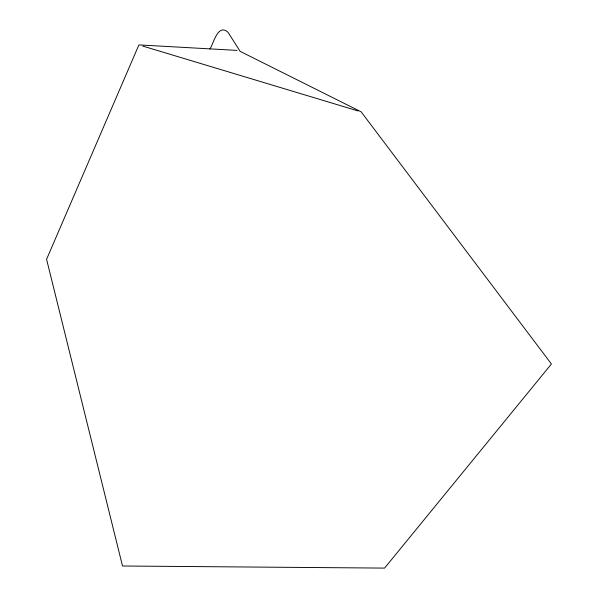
<?xml version="1.0" encoding="UTF-8"?>
<svg xmlns="http://www.w3.org/2000/svg" width="598" height="598" viewBox="0 0 598 598"><rect width="100%" height="100%" fill="white"/><g stroke="black" fill="none" stroke-linecap="round" stroke-linejoin="round"><path stroke-width="0.9" d="M209.913 48.961C213.284 44.469 217.792 22.702 228.077 32.382L240.142 51.361L361.14 111.826L551.423 363.988L384.574 568.1L122.515 566L46.577 259.308L138.9 44.902L237.085 50.396M142.802 46.076L358.18 110.974"/></g></svg>
